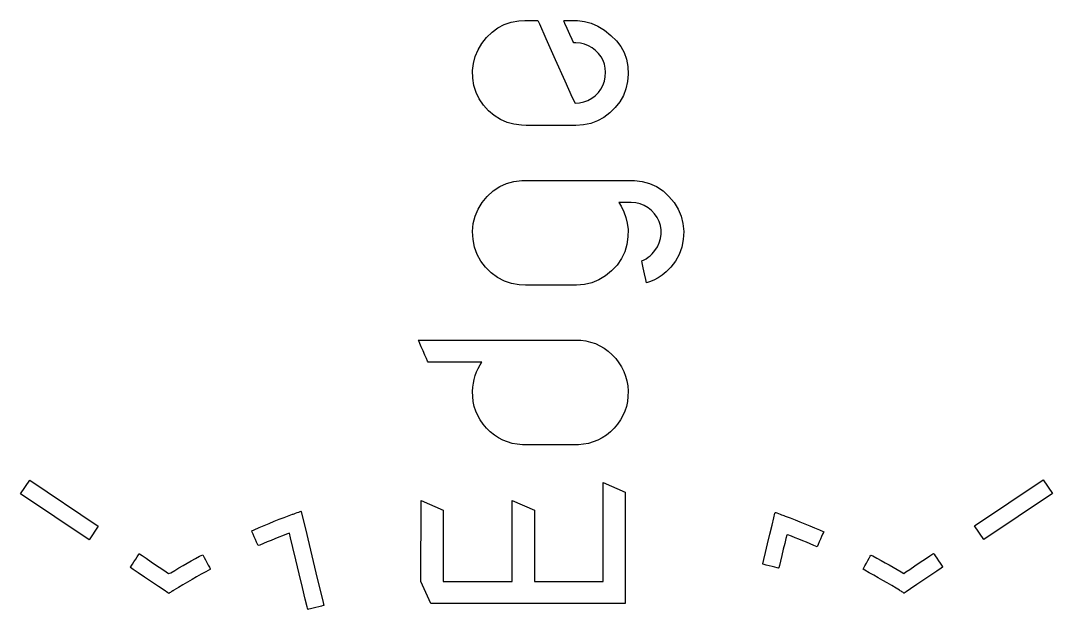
# Model space of a CAD drawing. Header units: metres. Extents: x 1626 to 2192, y 1756 to 2102.
# Drawn here: x 2121.51 to 2147.96, y 2044.73 to 2059.82 of the extents above; entities that cross this region are included whole.
import ezdxf

# ---------------------------------------------------------------- set-up
doc = ezdxf.new("R2010")
doc.units = ezdxf.units.M

msp = doc.modelspace()

# ---------------------------------------------------------------- linework, layer by layer
at = {"layer": 'COMPONENT2'}
for p, q in [((2121.506, 2047.686, 0), (2121.742, 2048.038, 0)), ((2121.742, 2048.038, 0), (2123.498, 2046.859, 0)), ((2145.968, 2046.87, 0), (2147.726, 2048.051, 0)), ((2147.726, 2048.051, 0), (2147.962, 2047.699, 0)), ((2123.262, 2046.508, 0), (2121.506, 2047.686, 0)), ((2147.962, 2047.699, 0), (2146.204, 2046.519, 0)), ((2128.393, 2047.133, 0), (2128.475, 2047.164, 0)), ((2128.475, 2047.164, 0), (2128.491, 2047.169, 0)), ((2128.491, 2047.169, 0), (2128.52, 2047.18, 0)), ((2128.52, 2047.18, 0), (2128.557, 2047.194, 0)), ((2128.557, 2047.194, 0), (2128.598, 2047.209, 0)), ((2128.598, 2047.209, 0), (2128.638, 2047.223, 0)), ((2128.638, 2047.223, 0), (2128.67, 2047.235, 0)), ((2128.67, 2047.235, 0), (2128.692, 2047.243, 0)), ((2128.692, 2047.243, 0), (2128.699, 2047.238, 0)), ((2128.699, 2047.238, 0), (2128.734, 2047.091, 0)), ((2140.821, 2047.076, 0), (2140.849, 2047.192, 0)), ((2140.849, 2047.192, 0), (2140.855, 2047.214, 0)), ((2140.855, 2047.214, 0), (2140.871, 2047.208, 0)), ((2140.871, 2047.208, 0), (2140.9, 2047.198, 0)), ((2140.9, 2047.198, 0), (2140.938, 2047.184, 0)), ((2140.938, 2047.184, 0), (2140.979, 2047.168, 0)), ((2140.979, 2047.168, 0), (2141.019, 2047.154, 0)), ((2141.019, 2047.154, 0), (2141.052, 2047.141, 0)), ((2127.748, 2046.879, 0), (2127.877, 2046.932, 0)), ((2127.877, 2046.932, 0), (2128.006, 2046.984, 0)), ((2128.006, 2046.984, 0), (2128.135, 2047.035, 0)), ((2128.135, 2047.035, 0), (2128.264, 2047.085, 0)), ((2128.264, 2047.085, 0), (2128.393, 2047.133, 0)), ((2128.734, 2047.091, 0), (2128.807, 2046.791, 0)), ((2140.72, 2046.656, 0), (2140.775, 2046.888, 0)), ((2140.775, 2046.888, 0), (2140.821, 2047.076, 0)), ((2141.052, 2047.141, 0), (2141.073, 2047.133, 0)), ((2141.073, 2047.133, 0), (2141.11, 2047.119, 0)), ((2141.11, 2047.119, 0), (2141.236, 2047.072, 0)), ((2141.236, 2047.072, 0), (2141.363, 2047.023, 0)), ((2141.363, 2047.023, 0), (2141.489, 2046.973, 0)), ((2141.489, 2046.973, 0), (2141.615, 2046.922, 0)), ((2141.615, 2046.922, 0), (2141.74, 2046.87, 0)), ((2123.498, 2046.859, 0), (2123.262, 2046.508, 0)), ((2127.431, 2046.738, 0), (2127.493, 2046.77, 0)), ((2127.445, 2046.707, 0), (2127.431, 2046.738, 0)), ((2127.468, 2046.654, 0), (2127.445, 2046.707, 0)), ((2127.497, 2046.588, 0), (2127.468, 2046.654, 0)), ((2127.493, 2046.77, 0), (2127.62, 2046.825, 0)), ((2127.62, 2046.825, 0), (2127.748, 2046.879, 0)), ((2128.323, 2046.654, 0), (2128.225, 2046.615, 0)), ((2128.399, 2046.677, 0), (2128.323, 2046.654, 0)), ((2128.428, 2046.558, 0), (2128.399, 2046.677, 0)), ((2128.807, 2046.791, 0), (2128.903, 2046.394, 0)), ((2140.661, 2046.411, 0), (2140.72, 2046.656, 0)), ((2141.149, 2046.629, 0), (2141.129, 2046.546, 0)), ((2141.178, 2046.64, 0), (2141.149, 2046.629, 0)), ((2141.274, 2046.603, 0), (2141.178, 2046.64, 0)), ((2141.74, 2046.87, 0), (2141.866, 2046.817, 0)), ((2141.866, 2046.817, 0), (2141.99, 2046.763, 0)), ((2141.99, 2046.763, 0), (2142.098, 2046.716, 0)), ((2142.072, 2046.657, 0), (2142.046, 2046.596, 0)), ((2142.091, 2046.699, 0), (2142.072, 2046.657, 0)), ((2142.098, 2046.716, 0), (2142.091, 2046.699, 0)), ((2146.204, 2046.519, 0), (2145.968, 2046.87, 0)), ((2127.528, 2046.517, 0), (2127.497, 2046.588, 0)), ((2127.558, 2046.45, 0), (2127.528, 2046.517, 0)), ((2127.582, 2046.395, 0), (2127.558, 2046.45, 0)), ((2127.597, 2046.361, 0), (2127.582, 2046.395, 0)), ((2127.636, 2046.37, 0), (2127.597, 2046.361, 0)), ((2127.734, 2046.413, 0), (2127.636, 2046.37, 0)), ((2127.831, 2046.454, 0), (2127.734, 2046.413, 0)), ((2127.929, 2046.495, 0), (2127.831, 2046.454, 0)), ((2128.028, 2046.536, 0), (2127.929, 2046.495, 0)), ((2128.126, 2046.576, 0), (2128.028, 2046.536, 0)), ((2128.225, 2046.615, 0), (2128.126, 2046.576, 0)), ((2128.486, 2046.316, 0), (2128.428, 2046.558, 0)), ((2128.903, 2046.394, 0), (2129.009, 2045.952, 0)), ((2140.606, 2046.184, 0), (2140.661, 2046.411, 0)), ((2141.099, 2046.419, 0), (2141.062, 2046.267, 0)), ((2141.129, 2046.546, 0), (2141.099, 2046.419, 0)), ((2141.37, 2046.564, 0), (2141.274, 2046.603, 0)), ((2141.465, 2046.526, 0), (2141.37, 2046.564, 0)), ((2141.56, 2046.486, 0), (2141.465, 2046.526, 0)), ((2141.655, 2046.446, 0), (2141.56, 2046.486, 0)), ((2141.75, 2046.406, 0), (2141.655, 2046.446, 0)), ((2141.845, 2046.365, 0), (2141.75, 2046.406, 0)), ((2141.927, 2046.329, 0), (2141.845, 2046.365, 0)), ((2141.956, 2046.394, 0), (2141.936, 2046.349, 0)), ((2141.983, 2046.456, 0), (2141.956, 2046.394, 0)), ((2142.015, 2046.527, 0), (2141.983, 2046.456, 0)), ((2142.046, 2046.596, 0), (2142.015, 2046.527, 0)), ((2124.497, 2046.074, 0), (2124.529, 2046.122, 0)), ((2124.529, 2046.122, 0), (2124.547, 2046.149, 0)), ((2124.547, 2046.149, 0), (2124.558, 2046.147, 0)), ((2124.558, 2046.147, 0), (2124.619, 2046.107, 0)), ((2124.619, 2046.107, 0), (2124.723, 2046.037, 0)), ((2126.095, 2046.087, 0), (2126.175, 2046.129, 0)), ((2126.175, 2046.129, 0), (2126.187, 2046.106, 0)), ((2126.187, 2046.106, 0), (2126.212, 2046.06, 0)), ((2128.564, 2045.994, 0), (2128.486, 2046.316, 0)), ((2140.562, 2046.002, 0), (2140.606, 2046.184, 0)), ((2141.023, 2046.108, 0), (2140.988, 2045.962, 0)), ((2141.062, 2046.267, 0), (2141.023, 2046.108, 0)), ((2141.936, 2046.349, 0), (2141.927, 2046.329, 0)), ((2143.29, 2046.091, 0), (2143.306, 2046.12, 0)), ((2143.306, 2046.12, 0), (2143.36, 2046.096, 0)), ((2143.36, 2046.096, 0), (2143.464, 2046.04, 0)), ((2144.709, 2046.024, 0), (2144.821, 2046.1, 0)), ((2144.821, 2046.1, 0), (2144.894, 2046.149, 0)), ((2144.894, 2046.149, 0), (2144.913, 2046.16, 0)), ((2144.913, 2046.16, 0), (2144.928, 2046.139, 0)), ((2144.928, 2046.139, 0), (2144.957, 2046.095, 0)), ((2144.957, 2046.095, 0), (2144.996, 2046.038, 0)), ((2124.318, 2045.807, 0), (2124.339, 2045.838, 0)), ((2124.339, 2045.838, 0), (2124.372, 2045.888, 0)), ((2124.372, 2045.888, 0), (2124.413, 2045.949, 0)), ((2124.413, 2045.949, 0), (2124.456, 2046.014, 0)), ((2124.456, 2046.014, 0), (2124.497, 2046.074, 0)), ((2124.723, 2046.037, 0), (2124.854, 2045.949, 0)), ((2124.854, 2045.949, 0), (2124.994, 2045.855, 0)), ((2124.994, 2045.855, 0), (2125.127, 2045.766, 0)), ((2125.564, 2045.788, 0), (2125.67, 2045.85, 0)), ((2125.67, 2045.85, 0), (2125.776, 2045.91, 0)), ((2125.776, 2045.91, 0), (2125.882, 2045.97, 0)), ((2125.882, 2045.97, 0), (2125.988, 2046.029, 0)), ((2125.988, 2046.029, 0), (2126.095, 2046.087, 0)), ((2126.212, 2046.06, 0), (2126.245, 2045.999, 0)), ((2126.245, 2045.999, 0), (2126.281, 2045.931, 0)), ((2126.281, 2045.931, 0), (2126.317, 2045.864, 0)), ((2126.317, 2045.864, 0), (2126.347, 2045.807, 0)), ((2128.65, 2045.637, 0), (2128.564, 2045.994, 0)), ((2129.009, 2045.952, 0), (2129.114, 2045.52, 0)), ((2140.537, 2045.897, 0), (2140.562, 2046.002, 0)), ((2140.538, 2045.882, 0), (2140.537, 2045.897, 0)), ((2140.571, 2045.874, 0), (2140.538, 2045.882, 0)), ((2140.627, 2045.861, 0), (2140.571, 2045.874, 0)), ((2140.697, 2045.844, 0), (2140.627, 2045.861, 0)), ((2140.773, 2045.825, 0), (2140.697, 2045.844, 0)), ((2140.961, 2045.85, 0), (2140.947, 2045.789, 0)), ((2140.988, 2045.962, 0), (2140.961, 2045.85, 0)), ((2143.129, 2045.79, 0), (2143.157, 2045.843, 0)), ((2143.157, 2045.843, 0), (2143.192, 2045.908, 0)), ((2143.192, 2045.908, 0), (2143.229, 2045.976, 0)), ((2143.229, 2045.976, 0), (2143.263, 2046.04, 0)), ((2143.263, 2046.04, 0), (2143.29, 2046.091, 0)), ((2143.464, 2046.04, 0), (2143.568, 2045.982, 0)), ((2143.568, 2045.982, 0), (2143.671, 2045.924, 0)), ((2143.671, 2045.924, 0), (2143.775, 2045.865, 0)), ((2143.775, 2045.865, 0), (2143.878, 2045.806, 0)), ((2144.305, 2045.753, 0), (2144.433, 2045.839, 0)), ((2144.433, 2045.839, 0), (2144.574, 2045.934, 0)), ((2144.574, 2045.934, 0), (2144.709, 2046.024, 0)), ((2144.996, 2046.038, 0), (2145.039, 2045.973, 0)), ((2145.039, 2045.973, 0), (2145.081, 2045.911, 0)), ((2145.081, 2045.911, 0), (2145.117, 2045.857, 0)), ((2145.117, 2045.857, 0), (2145.141, 2045.821, 0)), ((2124.32, 2045.797, 0), (2124.318, 2045.807, 0)), ((2124.39, 2045.751, 0), (2124.32, 2045.797, 0)), ((2124.519, 2045.664, 0), (2124.39, 2045.751, 0)), ((2124.685, 2045.553, 0), (2124.519, 2045.664, 0)), ((2125.127, 2045.766, 0), (2125.235, 2045.693, 0)), ((2125.235, 2045.693, 0), (2125.302, 2045.648, 0)), ((2125.302, 2045.648, 0), (2125.354, 2045.663, 0)), ((2125.354, 2045.663, 0), (2125.459, 2045.726, 0)), ((2125.459, 2045.726, 0), (2125.564, 2045.788, 0)), ((2126.138, 2045.628, 0), (2126.02, 2045.562, 0)), ((2126.256, 2045.693, 0), (2126.138, 2045.628, 0)), ((2126.374, 2045.757, 0), (2126.256, 2045.693, 0)), ((2126.347, 2045.807, 0), (2126.368, 2045.769, 0)), ((2126.368, 2045.769, 0), (2126.374, 2045.757, 0)), ((2128.734, 2045.288, 0), (2128.65, 2045.637, 0)), ((2140.844, 2045.808, 0), (2140.773, 2045.825, 0)), ((2140.902, 2045.794, 0), (2140.844, 2045.808, 0)), ((2140.938, 2045.785, 0), (2140.902, 2045.794, 0)), ((2140.947, 2045.789, 0), (2140.938, 2045.785, 0)), ((2143.111, 2045.757, 0), (2143.129, 2045.79, 0)), ((2143.152, 2045.728, 0), (2143.111, 2045.757, 0)), ((2143.268, 2045.665, 0), (2143.152, 2045.728, 0)), ((2143.383, 2045.601, 0), (2143.268, 2045.665, 0)), ((2143.499, 2045.536, 0), (2143.383, 2045.601, 0)), ((2143.878, 2045.806, 0), (2143.981, 2045.746, 0)), ((2143.981, 2045.746, 0), (2144.083, 2045.685, 0)), ((2144.083, 2045.685, 0), (2144.151, 2045.65, 0)), ((2144.151, 2045.65, 0), (2144.205, 2045.686, 0)), ((2144.205, 2045.686, 0), (2144.305, 2045.753, 0)), ((2144.843, 2045.605, 0), (2144.664, 2045.484, 0)), ((2144.998, 2045.709, 0), (2144.843, 2045.605, 0)), ((2145.107, 2045.782, 0), (2144.998, 2045.709, 0)), ((2145.149, 2045.81, 0), (2145.107, 2045.782, 0)), ((2145.141, 2045.821, 0), (2145.149, 2045.81, 0)), ((2124.866, 2045.431, 0), (2124.685, 2045.553, 0)), ((2125.041, 2045.314, 0), (2124.866, 2045.431, 0)), ((2125.187, 2045.216, 0), (2125.041, 2045.314, 0)), ((2125.668, 2045.357, 0), (2125.551, 2045.288, 0)), ((2125.785, 2045.427, 0), (2125.668, 2045.357, 0)), ((2125.902, 2045.495, 0), (2125.785, 2045.427, 0)), ((2126.02, 2045.562, 0), (2125.902, 2045.495, 0)), ((2129.114, 2045.52, 0), (2129.202, 2045.153, 0)), ((2143.614, 2045.47, 0), (2143.499, 2045.536, 0)), ((2143.729, 2045.403, 0), (2143.614, 2045.47, 0)), ((2143.843, 2045.335, 0), (2143.729, 2045.403, 0)), ((2143.956, 2045.267, 0), (2143.843, 2045.335, 0)), ((2144.484, 2045.364, 0), (2144.325, 2045.257, 0)), ((2144.664, 2045.484, 0), (2144.484, 2045.364, 0)), ((2125.281, 2045.153, 0), (2125.187, 2045.216, 0)), ((2125.305, 2045.137, 0), (2125.281, 2045.153, 0)), ((2125.312, 2045.141, 0), (2125.305, 2045.137, 0)), ((2125.327, 2045.15, 0), (2125.312, 2045.141, 0)), ((2125.346, 2045.162, 0), (2125.327, 2045.15, 0)), ((2125.367, 2045.175, 0), (2125.346, 2045.162, 0)), ((2125.387, 2045.188, 0), (2125.367, 2045.175, 0)), ((2125.405, 2045.198, 0), (2125.387, 2045.188, 0)), ((2125.417, 2045.206, 0), (2125.405, 2045.198, 0)), ((2125.435, 2045.217, 0), (2125.417, 2045.206, 0)), ((2125.551, 2045.288, 0), (2125.435, 2045.217, 0)), ((2128.806, 2044.991, 0), (2128.734, 2045.288, 0)), ((2129.202, 2045.153, 0), (2129.262, 2044.904, 0)), ((2144.041, 2045.215, 0), (2143.956, 2045.267, 0)), ((2144.048, 2045.21, 0), (2144.041, 2045.215, 0)), ((2144.063, 2045.202, 0), (2144.048, 2045.21, 0)), ((2144.082, 2045.19, 0), (2144.063, 2045.202, 0)), ((2144.103, 2045.177, 0), (2144.082, 2045.19, 0)), ((2144.124, 2045.164, 0), (2144.103, 2045.177, 0)), ((2144.141, 2045.153, 0), (2144.124, 2045.164, 0)), ((2144.153, 2045.146, 0), (2144.141, 2045.153, 0)), ((2144.158, 2045.144, 0), (2144.153, 2045.146, 0)), ((2144.209, 2045.178, 0), (2144.158, 2045.144, 0)), ((2144.325, 2045.257, 0), (2144.209, 2045.178, 0)), ((2128.854, 2044.79, 0), (2128.806, 2044.991, 0)), ((2128.87, 2044.727, 0), (2128.854, 2044.79, 0)), ((2129.08, 2044.778, 0), (2129.006, 2044.76, 0)), ((2129.154, 2044.795, 0), (2129.08, 2044.778, 0)), ((2129.219, 2044.811, 0), (2129.154, 2044.795, 0)), ((2129.264, 2044.822, 0), (2129.219, 2044.811, 0)), ((2129.262, 2044.904, 0), (2129.281, 2044.826, 0)), ((2129.281, 2044.826, 0), (2129.264, 2044.822, 0)), ((2128.891, 2044.732, 0), (2128.87, 2044.727, 0)), ((2128.939, 2044.744, 0), (2128.891, 2044.732, 0)), ((2129.006, 2044.76, 0), (2128.939, 2044.744, 0))]:
    msp.add_line(p, q, dxfattribs=at)
at = {"layer": 'COMPONENT3'}
for p, q in [((2133.595, 2059.528, 0), (2133.745, 2059.638, 0)), ((2133.745, 2059.638, 0), (2133.909, 2059.721, 0)), ((2133.909, 2059.721, 0), (2134.086, 2059.78, 0)), ((2134.086, 2059.78, 0), (2134.277, 2059.812, 0)), ((2134.277, 2059.812, 0), (2134.436, 2059.82, 0)), ((2134.436, 2059.82, 0), (2134.476, 2059.82, 0)), ((2134.476, 2059.82, 0), (2134.552, 2059.82, 0)), ((2134.552, 2059.82, 0), (2134.642, 2059.82, 0)), ((2134.642, 2059.82, 0), (2134.721, 2059.82, 0)), ((2134.721, 2059.82, 0), (2134.766, 2059.82, 0)), ((2134.766, 2059.82, 0), (2134.807, 2059.736, 0)), ((2134.807, 2059.736, 0), (2134.973, 2059.364, 0)), ((2135.432, 2059.818, 0), (2135.448, 2059.82, 0)), ((2135.463, 2059.75, 0), (2135.432, 2059.818, 0)), ((2135.448, 2059.82, 0), (2135.507, 2059.82, 0)), ((2135.52, 2059.62, 0), (2135.463, 2059.75, 0)), ((2135.507, 2059.82, 0), (2135.588, 2059.82, 0)), ((2135.587, 2059.468, 0), (2135.52, 2059.62, 0)), ((2135.588, 2059.82, 0), (2135.669, 2059.82, 0)), ((2135.669, 2059.82, 0), (2135.728, 2059.82, 0)), ((2135.728, 2059.82, 0), (2135.785, 2059.82, 0)), ((2135.785, 2059.82, 0), (2135.962, 2059.8, 0)), ((2135.962, 2059.8, 0), (2136.137, 2059.752, 0)), ((2136.137, 2059.752, 0), (2136.309, 2059.677, 0)), ((2136.309, 2059.677, 0), (2136.478, 2059.573, 0)), ((2133.334, 2059.236, 0), (2133.456, 2059.392, 0)), ((2133.456, 2059.392, 0), (2133.595, 2059.528, 0)), ((2134.973, 2059.364, 0), (2135.211, 2058.826, 0)), ((2135.647, 2059.333, 0), (2135.587, 2059.468, 0)), ((2135.681, 2059.257, 0), (2135.647, 2059.333, 0)), ((2136.478, 2059.573, 0), (2136.644, 2059.443, 0)), ((2136.644, 2059.443, 0), (2136.786, 2059.303, 0)), ((2133.165, 2058.902, 0), (2133.237, 2059.073, 0)), ((2133.237, 2059.073, 0), (2133.334, 2059.236, 0)), ((2135.685, 2059.251, 0), (2135.681, 2059.257, 0)), ((2135.694, 2059.251, 0), (2135.685, 2059.251, 0)), ((2135.707, 2059.251, 0), (2135.694, 2059.251, 0)), ((2135.72, 2059.251, 0), (2135.707, 2059.251, 0)), ((2135.73, 2059.251, 0), (2135.72, 2059.251, 0)), ((2135.747, 2059.25, 0), (2135.73, 2059.251, 0)), ((2135.862, 2059.239, 0), (2135.747, 2059.25, 0)), ((2135.969, 2059.214, 0), (2135.862, 2059.239, 0)), ((2136.069, 2059.176, 0), (2135.969, 2059.214, 0)), ((2136.162, 2059.123, 0), (2136.069, 2059.176, 0)), ((2136.247, 2059.057, 0), (2136.162, 2059.123, 0)), ((2136.786, 2059.303, 0), (2136.895, 2059.158, 0)), ((2136.895, 2059.158, 0), (2136.979, 2059, 0)), ((2133.118, 2058.724, 0), (2133.165, 2058.902, 0)), ((2135.211, 2058.826, 0), (2135.457, 2058.273, 0)), ((2136.325, 2058.977, 0), (2136.247, 2059.057, 0)), ((2136.39, 2058.89, 0), (2136.325, 2058.977, 0)), ((2136.441, 2058.798, 0), (2136.39, 2058.89, 0)), ((2136.477, 2058.702, 0), (2136.441, 2058.798, 0)), ((2136.979, 2059, 0), (2137.039, 2058.83, 0)), ((2137.039, 2058.83, 0), (2137.074, 2058.647, 0)), ((2133.097, 2058.538, 0), (2133.118, 2058.724, 0)), ((2133.101, 2058.344, 0), (2133.097, 2058.538, 0)), ((2136.499, 2058.601, 0), (2136.477, 2058.702, 0)), ((2136.506, 2058.496, 0), (2136.499, 2058.601, 0)), ((2137.074, 2058.647, 0), (2137.083, 2058.452, 0)), ((2133.131, 2058.156, 0), (2133.101, 2058.344, 0)), ((2135.457, 2058.273, 0), (2135.645, 2057.851, 0)), ((2136.439, 2058.161, 0), (2136.476, 2058.265, 0)), ((2136.476, 2058.265, 0), (2136.499, 2058.377, 0)), ((2136.499, 2058.377, 0), (2136.506, 2058.496, 0)), ((2137.083, 2058.452, 0), (2137.068, 2058.259, 0)), ((2133.186, 2057.979, 0), (2133.131, 2058.156, 0)), ((2136.32, 2057.976, 0), (2136.387, 2058.065, 0)), ((2136.387, 2058.065, 0), (2136.439, 2058.161, 0)), ((2137.027, 2058.076, 0), (2136.961, 2057.904, 0)), ((2137.068, 2058.259, 0), (2137.027, 2058.076, 0)), ((2133.266, 2057.813, 0), (2133.186, 2057.979, 0)), ((2133.372, 2057.657, 0), (2133.266, 2057.813, 0)), ((2135.645, 2057.851, 0), (2135.723, 2057.706, 0)), ((2135.84, 2057.715, 0), (2135.95, 2057.738, 0)), ((2135.95, 2057.738, 0), (2136.054, 2057.776, 0)), ((2136.054, 2057.776, 0), (2136.15, 2057.829, 0)), ((2136.15, 2057.829, 0), (2136.239, 2057.896, 0)), ((2136.239, 2057.896, 0), (2136.32, 2057.976, 0)), ((2136.869, 2057.742, 0), (2136.752, 2057.591, 0)), ((2136.961, 2057.904, 0), (2136.869, 2057.742, 0)), ((2133.503, 2057.512, 0), (2133.372, 2057.657, 0)), ((2133.651, 2057.387, 0), (2133.503, 2057.512, 0)), ((2135.723, 2057.706, 0), (2135.84, 2057.715, 0)), ((2136.752, 2057.591, 0), (2136.612, 2057.453, 0)), ((2133.809, 2057.286, 0), (2133.651, 2057.387, 0)), ((2133.978, 2057.212, 0), (2133.809, 2057.286, 0)), ((2134.157, 2057.162, 0), (2133.978, 2057.212, 0)), ((2136.297, 2057.25, 0), (2136.124, 2057.187, 0)), ((2136.46, 2057.339, 0), (2136.297, 2057.25, 0)), ((2136.612, 2057.453, 0), (2136.46, 2057.339, 0)), ((2134.346, 2057.138, 0), (2134.157, 2057.162, 0)), ((2134.471, 2057.136, 0), (2134.346, 2057.138, 0)), ((2134.685, 2057.136, 0), (2134.471, 2057.136, 0)), ((2135.011, 2057.136, 0), (2134.685, 2057.136, 0)), ((2135.358, 2057.136, 0), (2135.011, 2057.136, 0)), ((2135.633, 2057.136, 0), (2135.358, 2057.136, 0)), ((2135.745, 2057.136, 0), (2135.633, 2057.136, 0)), ((2135.94, 2057.149, 0), (2135.745, 2057.136, 0)), ((2136.124, 2057.187, 0), (2135.94, 2057.149, 0)), ((2133.791, 2055.564, 0), (2133.968, 2055.646, 0)), ((2133.968, 2055.646, 0), (2134.157, 2055.699, 0)), ((2134.157, 2055.699, 0), (2134.357, 2055.724, 0)), ((2134.357, 2055.724, 0), (2134.543, 2055.726, 0)), ((2134.543, 2055.726, 0), (2135.06, 2055.726, 0)), ((2135.06, 2055.726, 0), (2135.802, 2055.726, 0)), ((2135.802, 2055.726, 0), (2136.544, 2055.726, 0)), ((2136.544, 2055.726, 0), (2137.061, 2055.726, 0)), ((2137.061, 2055.726, 0), (2137.246, 2055.724, 0)), ((2137.246, 2055.724, 0), (2137.447, 2055.699, 0)), ((2137.447, 2055.699, 0), (2137.636, 2055.646, 0)), ((2137.636, 2055.646, 0), (2137.813, 2055.564, 0)), ((2133.472, 2055.315, 0), (2133.625, 2055.454, 0)), ((2133.625, 2055.454, 0), (2133.791, 2055.564, 0)), ((2137.813, 2055.564, 0), (2137.978, 2055.454, 0)), ((2137.978, 2055.454, 0), (2138.131, 2055.315, 0)), ((2133.237, 2054.989, 0), (2133.34, 2055.158, 0)), ((2133.34, 2055.158, 0), (2133.472, 2055.315, 0)), ((2136.888, 2055.156, 0), (2136.844, 2055.156, 0)), ((2136.844, 2055.156, 0), (2136.905, 2055.06, 0)), ((2136.967, 2055.156, 0), (2136.888, 2055.156, 0)), ((2137.056, 2055.156, 0), (2136.967, 2055.156, 0)), ((2137.128, 2055.156, 0), (2137.056, 2055.156, 0)), ((2137.158, 2055.156, 0), (2137.128, 2055.156, 0)), ((2137.279, 2055.146, 0), (2137.158, 2055.156, 0)), ((2137.393, 2055.12, 0), (2137.279, 2055.146, 0)), ((2137.498, 2055.079, 0), (2137.393, 2055.12, 0)), ((2138.131, 2055.315, 0), (2138.263, 2055.158, 0)), ((2138.263, 2055.158, 0), (2138.367, 2054.989, 0)), ((2133.161, 2054.809, 0), (2133.237, 2054.989, 0)), ((2136.905, 2055.06, 0), (2136.975, 2054.922, 0)), ((2136.975, 2054.922, 0), (2137.028, 2054.777, 0)), ((2137.595, 2055.022, 0), (2137.498, 2055.079, 0)), ((2137.684, 2054.95, 0), (2137.595, 2055.022, 0)), ((2137.764, 2054.863, 0), (2137.684, 2054.95, 0)), ((2137.83, 2054.77, 0), (2137.764, 2054.863, 0)), ((2138.367, 2054.989, 0), (2138.442, 2054.809, 0)), ((2133.096, 2054.413, 0), (2133.114, 2054.617, 0)), ((2133.114, 2054.617, 0), (2133.161, 2054.809, 0)), ((2137.028, 2054.777, 0), (2137.063, 2054.626, 0)), ((2137.063, 2054.626, 0), (2137.081, 2054.467, 0)), ((2137.879, 2054.672, 0), (2137.83, 2054.77, 0)), ((2137.912, 2054.569, 0), (2137.879, 2054.672, 0)), ((2137.928, 2054.461, 0), (2137.912, 2054.569, 0)), ((2138.442, 2054.809, 0), (2138.489, 2054.617, 0)), ((2138.489, 2054.617, 0), (2138.508, 2054.413, 0)), ((2133.106, 2054.206, 0), (2133.096, 2054.413, 0)), ((2137.081, 2054.467, 0), (2137.08, 2054.281, 0)), ((2137.913, 2054.235, 0), (2137.929, 2054.347, 0)), ((2137.929, 2054.347, 0), (2137.928, 2054.461, 0)), ((2138.508, 2054.413, 0), (2138.498, 2054.206, 0)), ((2133.143, 2054.011, 0), (2133.106, 2054.206, 0)), ((2137.053, 2054.082, 0), (2136.997, 2053.894, 0)), ((2137.08, 2054.281, 0), (2137.053, 2054.082, 0)), ((2137.833, 2054.024, 0), (2137.881, 2054.127, 0)), ((2137.881, 2054.127, 0), (2137.913, 2054.235, 0)), ((2138.498, 2054.206, 0), (2138.46, 2054.011, 0)), ((2133.21, 2053.828, 0), (2133.143, 2054.011, 0)), ((2133.304, 2053.656, 0), (2133.21, 2053.828, 0)), ((2136.997, 2053.894, 0), (2136.913, 2053.718, 0)), ((2137.599, 2053.752, 0), (2137.649, 2053.793, 0)), ((2137.649, 2053.793, 0), (2137.696, 2053.84, 0)), ((2137.696, 2053.84, 0), (2137.768, 2053.925, 0)), ((2137.768, 2053.925, 0), (2137.833, 2054.024, 0)), ((2138.394, 2053.828, 0), (2138.299, 2053.656, 0)), ((2138.46, 2054.011, 0), (2138.394, 2053.828, 0)), ((2133.427, 2053.497, 0), (2133.304, 2053.656, 0)), ((2136.8, 2053.554, 0), (2136.66, 2053.402, 0)), ((2136.913, 2053.718, 0), (2136.8, 2053.554, 0)), ((2137.436, 2053.662, 0), (2137.492, 2053.687, 0)), ((2137.443, 2053.613, 0), (2137.436, 2053.662, 0)), ((2137.47, 2053.486, 0), (2137.443, 2053.613, 0)), ((2137.492, 2053.687, 0), (2137.547, 2053.717, 0)), ((2137.547, 2053.717, 0), (2137.599, 2053.752, 0)), ((2138.299, 2053.656, 0), (2138.176, 2053.497, 0)), ((2133.575, 2053.352, 0), (2133.427, 2053.497, 0)), ((2133.737, 2053.233, 0), (2133.575, 2053.352, 0)), ((2136.503, 2053.274, 0), (2136.334, 2053.173, 0)), ((2136.66, 2053.402, 0), (2136.503, 2053.274, 0)), ((2137.504, 2053.327, 0), (2137.47, 2053.486, 0)), ((2137.534, 2053.183, 0), (2137.504, 2053.327, 0)), ((2137.96, 2053.298, 0), (2137.856, 2053.227, 0)), ((2138.06, 2053.38, 0), (2137.96, 2053.298, 0)), ((2138.176, 2053.497, 0), (2138.06, 2053.38, 0)), ((2133.911, 2053.143, 0), (2133.737, 2053.233, 0)), ((2134.096, 2053.082, 0), (2133.911, 2053.143, 0)), ((2134.293, 2053.048, 0), (2134.096, 2053.082, 0)), ((2134.448, 2053.041, 0), (2134.293, 2053.048, 0)), ((2134.639, 2053.041, 0), (2134.448, 2053.041, 0)), ((2134.972, 2053.041, 0), (2134.639, 2053.041, 0)), ((2135.34, 2053.041, 0), (2134.972, 2053.041, 0)), ((2135.633, 2053.041, 0), (2135.34, 2053.041, 0)), ((2135.756, 2053.042, 0), (2135.633, 2053.041, 0)), ((2135.961, 2053.057, 0), (2135.756, 2053.042, 0)), ((2136.153, 2053.101, 0), (2135.961, 2053.057, 0)), ((2136.334, 2053.173, 0), (2136.153, 2053.101, 0)), ((2137.552, 2053.101, 0), (2137.534, 2053.183, 0)), ((2137.634, 2053.121, 0), (2137.552, 2053.101, 0)), ((2137.747, 2053.168, 0), (2137.634, 2053.121, 0)), ((2137.856, 2053.227, 0), (2137.747, 2053.168, 0)), ((2131.704, 2051.631, 0), (2131.874, 2051.631, 0)), ((2131.714, 2051.608, 0), (2131.704, 2051.631, 0)), ((2131.742, 2051.544, 0), (2131.714, 2051.608, 0)), ((2131.781, 2051.455, 0), (2131.742, 2051.544, 0)), ((2131.826, 2051.351, 0), (2131.781, 2051.455, 0)), ((2131.874, 2051.631, 0), (2132.323, 2051.631, 0)), ((2132.323, 2051.631, 0), (2132.959, 2051.631, 0)), ((2132.959, 2051.631, 0), (2133.69, 2051.631, 0)), ((2133.69, 2051.631, 0), (2134.426, 2051.631, 0)), ((2134.426, 2051.631, 0), (2135.075, 2051.631, 0)), ((2135.075, 2051.631, 0), (2135.545, 2051.631, 0)), ((2135.545, 2051.631, 0), (2135.744, 2051.631, 0)), ((2135.744, 2051.631, 0), (2135.868, 2051.626, 0)), ((2135.868, 2051.626, 0), (2135.998, 2051.609, 0)), ((2135.998, 2051.609, 0), (2136.123, 2051.58, 0)), ((2136.123, 2051.58, 0), (2136.244, 2051.539, 0)), ((2136.244, 2051.539, 0), (2136.359, 2051.486, 0)), ((2136.359, 2051.486, 0), (2136.469, 2051.421, 0)), ((2136.469, 2051.421, 0), (2136.574, 2051.343, 0)), ((2131.872, 2051.248, 0), (2131.826, 2051.351, 0)), ((2131.912, 2051.156, 0), (2131.872, 2051.248, 0)), ((2131.94, 2051.09, 0), (2131.912, 2051.156, 0)), ((2136.574, 2051.343, 0), (2136.674, 2051.254, 0)), ((2136.674, 2051.254, 0), (2136.767, 2051.155, 0)), ((2136.767, 2051.155, 0), (2136.848, 2051.051, 0)), ((2131.953, 2051.062, 0), (2131.94, 2051.09, 0)), ((2132.001, 2051.062, 0), (2131.953, 2051.062, 0)), ((2132.148, 2051.062, 0), (2132.001, 2051.062, 0)), ((2132.361, 2051.062, 0), (2132.148, 2051.062, 0)), ((2132.611, 2051.062, 0), (2132.361, 2051.062, 0)), ((2132.864, 2051.062, 0), (2132.611, 2051.062, 0)), ((2133.09, 2051.062, 0), (2132.864, 2051.062, 0)), ((2133.258, 2051.062, 0), (2133.09, 2051.062, 0)), ((2133.199, 2050.814, 0), (2133.242, 2050.905, 0)), ((2133.242, 2050.905, 0), (2133.292, 2050.992, 0)), ((2133.336, 2051.062, 0), (2133.258, 2051.062, 0)), ((2133.292, 2050.992, 0), (2133.336, 2051.062, 0)), ((2136.848, 2051.051, 0), (2136.917, 2050.942, 0)), ((2136.917, 2050.942, 0), (2136.974, 2050.828, 0)), ((2133.115, 2050.524, 0), (2133.135, 2050.624, 0)), ((2133.135, 2050.624, 0), (2133.163, 2050.72, 0)), ((2133.163, 2050.72, 0), (2133.199, 2050.814, 0)), ((2136.974, 2050.828, 0), (2137.019, 2050.709, 0)), ((2137.019, 2050.709, 0), (2137.052, 2050.585, 0)), ((2133.096, 2050.315, 0), (2133.102, 2050.421, 0)), ((2133.102, 2050.421, 0), (2133.115, 2050.524, 0)), ((2137.052, 2050.585, 0), (2137.074, 2050.457, 0)), ((2137.074, 2050.457, 0), (2137.083, 2050.323, 0)), ((2133.099, 2050.187, 0), (2133.096, 2050.315, 0)), ((2133.113, 2050.056, 0), (2133.099, 2050.187, 0)), ((2137.08, 2050.187, 0), (2137.065, 2050.056, 0)), ((2137.083, 2050.323, 0), (2137.08, 2050.187, 0)), ((2133.14, 2049.93, 0), (2133.113, 2050.056, 0)), ((2133.179, 2049.809, 0), (2133.14, 2049.93, 0)), ((2133.229, 2049.693, 0), (2133.179, 2049.809, 0)), ((2137, 2049.809, 0), (2136.95, 2049.693, 0)), ((2137.039, 2049.93, 0), (2137, 2049.809, 0)), ((2137.065, 2050.056, 0), (2137.039, 2049.93, 0)), ((2133.292, 2049.582, 0), (2133.229, 2049.693, 0)), ((2133.366, 2049.475, 0), (2133.292, 2049.582, 0)), ((2136.887, 2049.582, 0), (2136.813, 2049.475, 0)), ((2136.95, 2049.693, 0), (2136.887, 2049.582, 0)), ((2133.453, 2049.374, 0), (2133.366, 2049.475, 0)), ((2133.55, 2049.28, 0), (2133.453, 2049.374, 0)), ((2133.653, 2049.196, 0), (2133.55, 2049.28, 0)), ((2136.629, 2049.28, 0), (2136.527, 2049.196, 0)), ((2136.726, 2049.374, 0), (2136.629, 2049.28, 0)), ((2136.813, 2049.475, 0), (2136.726, 2049.374, 0)), ((2133.76, 2049.125, 0), (2133.653, 2049.196, 0)), ((2133.873, 2049.066, 0), (2133.76, 2049.125, 0)), ((2133.99, 2049.019, 0), (2133.873, 2049.066, 0)), ((2134.113, 2048.983, 0), (2133.99, 2049.019, 0)), ((2136.19, 2049.019, 0), (2136.067, 2048.983, 0)), ((2136.307, 2049.066, 0), (2136.19, 2049.019, 0)), ((2136.419, 2049.125, 0), (2136.307, 2049.066, 0)), ((2136.527, 2049.196, 0), (2136.419, 2049.125, 0)), ((2134.24, 2048.96, 0), (2134.113, 2048.983, 0)), ((2134.372, 2048.948, 0), (2134.24, 2048.96, 0)), ((2134.451, 2048.947, 0), (2134.372, 2048.948, 0)), ((2134.559, 2048.947, 0), (2134.451, 2048.947, 0)), ((2134.742, 2048.947, 0), (2134.559, 2048.947, 0)), ((2134.969, 2048.947, 0), (2134.742, 2048.947, 0)), ((2135.211, 2048.947, 0), (2134.969, 2048.947, 0)), ((2135.438, 2048.947, 0), (2135.211, 2048.947, 0)), ((2135.62, 2048.947, 0), (2135.438, 2048.947, 0)), ((2135.728, 2048.947, 0), (2135.62, 2048.947, 0)), ((2135.807, 2048.948, 0), (2135.728, 2048.947, 0)), ((2135.94, 2048.96, 0), (2135.807, 2048.948, 0)), ((2136.067, 2048.983, 0), (2135.94, 2048.96, 0)), ((2136.442, 2045.444, 0), (2136.442, 2047.979, 0)), ((2136.442, 2047.979, 0), (2137.012, 2047.729, 0)), ((2137.012, 2047.729, 0), (2137.012, 2044.874, 0)), ((2131.771, 2045.444, 0), (2131.775, 2047.516, 0)), ((2131.775, 2047.516, 0), (2132.344, 2047.267, 0)), ((2134.111, 2045.444, 0), (2134.111, 2047.516, 0)), ((2134.111, 2047.516, 0), (2134.68, 2047.267, 0)), ((2132.344, 2047.267, 0), (2132.344, 2045.444, 0)), ((2134.68, 2047.267, 0), (2134.68, 2045.444, 0)), ((2132.021, 2044.874, 0), (2131.771, 2045.444, 0)), ((2132.344, 2045.444, 0), (2134.111, 2045.444, 0)), ((2134.68, 2045.444, 0), (2136.442, 2045.444, 0)), ((2137.012, 2044.874, 0), (2132.021, 2044.874, 0))]:
    msp.add_line(p, q, dxfattribs=at)

doc.saveas('drawing.dxf')
